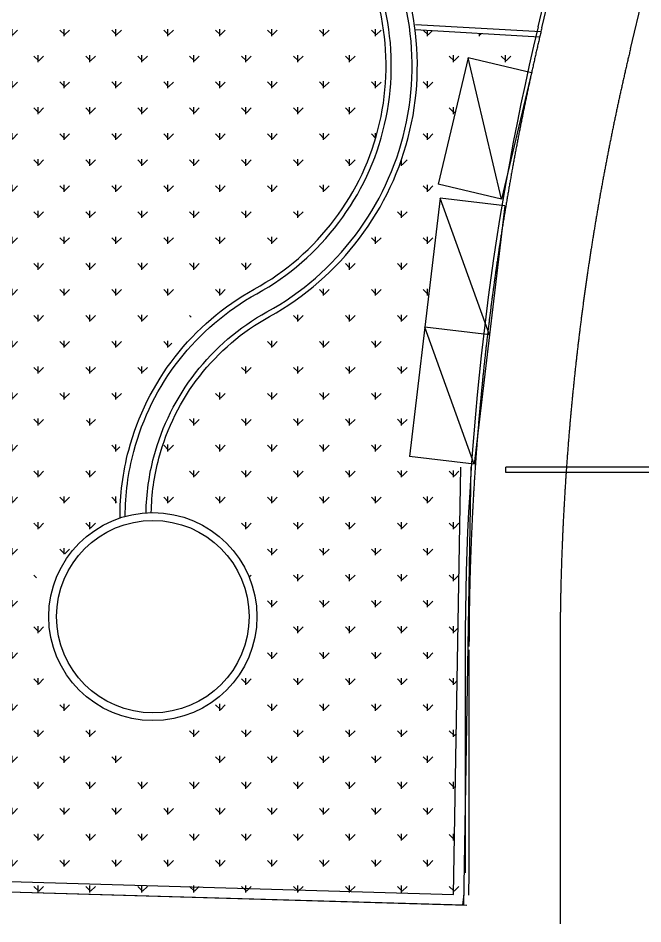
# Model space of a CAD drawing. Header units: millimetres. Extents: x 36720183 to 38160956, y 58934012 to 60388477.
# Drawn here: x 37210021 to 37234032, y 59258859 to 59293687 of the extents above; entities that cross this region are included whole.
import ezdxf

# ---------------------------------------------------------------- set-up
doc = ezdxf.new("R2010")
doc.units = ezdxf.units.MM
doc.header["$LTSCALE"] = 1000
doc.header["$MEASUREMENT"] = 0
doc.linetypes.add('ACAD_ISO04W100', pattern=[30, 24, -3, 0, -3])
for name, color, linetype in [('@ 绿化', 8, 'Continuous'), ('@YL', 2, 'Continuous'), ('@围墙', 5, 'Continuous'), ('@铺装', 2, 'Continuous'), ('DL_道路中线_支路网_', 4, 'ACAD_ISO04W100'), ('DL_道路红线_干道网_', 6, 'Continuous'), ('DL_道路红线_支路网_', 1, 'Continuous'), ('WALL', 4, 'Continuous'), ('车位', 40, 'Continuous')]:
    doc.layers.add(name, color=color, linetype=linetype)
pattern_1 = [(90, (0, 0), (-997.7954749999999, 997.7954750000001), [264.58066, -1731.01015]), (45, (0, 0), (-997.7961550815103, 997.7961550815104), [264.58066, -1146.51615]), (135, (0, 0), (-997.7961550815104, -997.7961550815103), [264.58066, -1146.51615])]

# ---------------------------------------------------------------- blocks, each defined once
blk = doc.blocks.new('车位')
at = {"layer": '车位'}
for p, q in [((2126015.363578103, 462726.0883824006), (2126015.363578103, 465226.0883824006)), ((2131015.363578103, 465226.0883824006), (2126015.363578103, 465226.0883824006)), ((2131015.363578111, 462726.0891391188), (2131015.363578103, 465226.0883824006)), ((2131015.363578111, 462726.0891391188), (2126015.363578103, 462726.0883824006))]:
    blk.add_line(p, q, dxfattribs=at)
blk.add_lwpolyline([(2126015.363578103, 462726.0883824006), (2131015.363578111, 465226.0883824006)], dxfattribs=at)

msp = doc.modelspace()

# ---------------------------------------------------------------- hatches: boundary and pattern name
at = {"layer": '@ 绿化', "linetype": 'Continuous'}
h = msp.add_hatch(dxfattribs=at)
h.set_pattern_fill('GRASS', color=256, scale=500, style=0)
h.set_pattern_definition(pattern_1)
edge = h.paths.add_edge_path()
edge.add_line((37224374.7475458, 59264512.08407912), (37224345.73458476, 59263174.9168891))
edge.add_line((37224345.73458476, 59263174.9168891), (37225074.75406979, 59262347.66144455))
edge.add_line((37225074.75406979, 59262347.66144455), (37226513.09001379, 59261481.01332437))
edge.add_line((37226513.09001379, 59261481.01332437), (37227348.81749291, 59262111.52351089))
edge.add_line((37227348.81749291, 59262111.52351089), (37227263.37607782, 59259583.69156599))
edge.add_line((37227263.37607782, 59259583.69156599), (37209673.51805282, 59260088.34532332))
edge.add_line((37209673.51805282, 59260088.34532332), (37199554.04541212, 59261853.02287938))
edge.add_line((37199554.04541212, 59261853.02287938), (37217114.27731229, 59335816.29242659))
edge.add_line((37217114.27731229, 59335816.29242659), (37224191.65324856, 59333480.06615457))
edge.add_line((37224191.65324856, 59333480.06615457), (37224790.61437441, 59331205.85481627))
edge.add_line((37224790.61437441, 59331205.85481627), (37226995.41588807, 59330807.27972632))
edge.add_arc((37242622.16484355, 59311669.06552579), 24707.62080215034, 129.2323512425229, 215.0168824408728)
edge.add_arc((37214344.16970094, 59291856.18015543), 9820.562410764309, -61.04531232585259, 35.01688244092492, ccw=False)
edge.add_arc((37220465.51563903, 59273529.95452135), 9828.737528990434, 97.99494465396444, 293.4366520996302)
h = msp.add_hatch(dxfattribs=at)
h.set_pattern_fill('GRASS', color=256, scale=500, style=0)
h.set_pattern_definition(pattern_1)
edge = h.paths.add_edge_path()
edge.add_arc((37223978.70795659, 59274498.81364927), 8842.086201283835, 116.94005938335789, 178.8760710292285, ccw=False)
edge.add_arc((37214344.16970094, 59291856.18015543), 11020.56241075749, 300.7126332604667, 367.1711545586929)
edge.add_line((37225278.52568354, 59293231.91817382), (37229912.47274869, 59292964.35323068))
edge.add_line((37229912.47274869, 59292964.35323068), (37229608.48193356, 59291621.90545325))
edge.add_line((37229608.48193356, 59291621.90545325), (37227322.30592445, 59292165.7690011))
edge.add_line((37227322.30592445, 59292165.7690011), (37226165.1377373, 59287301.51553456))
edge.add_line((37226165.1377373, 59287301.51553456), (37226237.60037582, 59286762.9378258))
edge.add_line((37226237.60037582, 59286762.9378258), (37225061.14831761, 59276832.38091519))
edge.add_line((37225061.14831761, 59276832.38091519), (37227036.46080924, 59276417.7704375))
edge.add_line((37227036.46080924, 59276417.7704375), (37226759.48534775, 59259993.58187602))
edge.add_line((37226759.48534775, 59259993.58187602), (37218142.00328083, 59264109.26219747))
edge.add_line((37218142.00328083, 59264109.26219747), (37215199.7477755, 59266672.72285189))
edge.add_arc((37215199.7477755, 59270672.72285189), 4000, 270, 450)
h = msp.add_hatch(dxfattribs=at)
h.set_pattern_fill('GRASS', color=256, scale=500, style=0)
h.set_pattern_definition(pattern_1)
h.paths.add_polyline_path([(37213782.31769144, 59274413.16292718), (37211047.35299424, 59272571.80239234), (37210369.0296224, 59273579.31311073), (37213363.96397454, 59279684.10098802), (37216275.89368261, 59283168.12395664), (37217238.94769347, 59282938.92957131), (37214005.93777502, 59278629.77857213)])

# ---------------------------------------------------------------- linework, layer by layer
at = {"layer": '@YL'}
for points in [[(37213936.87663624, 59274468.13540992, -0.06592421404468589), (37214271.29359303, 59277073.77651812, -0.2043081241530366), (37219098.47853769, 59283263.16010725, 0.4455538949266716), (37222387.0433858, 59297491.39345691, -0.3928248369807633), (37226995.41588807, 59330807.27972632)], [(37215138.32290798, 59274672.25119729, -0.06024301143882283), (37215431.17613611, 59276766.08757411, -0.2043081241531403), (37219679.4198693, 59282213.15669334, 0.4455538949267935), (37223369.82298824, 59298179.97479053, -0.3983849891520083), (37228107.27326306, 59330160.31097288, 0.0109652750000487), (37228630.37729773, 59330589.794434)]]:
    msp.add_lwpolyline(points, format="xyb", dxfattribs=at)
msp.add_lwpolyline([(37230064.46024062, 59292955.57744536), (37225278.52568354, 59293231.91817382)], dxfattribs=at)
msp.add_circle((37215199.7477755, 59270672.72285189), 4000, dxfattribs=at)
at = {"layer": '@YL', "color": 8}
msp.add_circle((37215199.7477755, 59270672.72285189), 3700, dxfattribs=at)
at = {"layer": '@围墙'}
for points in [[(37199554.03640519, 59261851.7023732), (37209665.62801071, 59260088.39914797), (37227152.68342045, 59259586.86625762), (37227436.51768325, 59276417.7704375)], [(37226759.48534775, 59259993.58187602), (37227036.57454918, 59276424.51502848)], [(37199622.75313154, 59262245.75568371), (37209705.92855106, 59260487.40779631), (37226759.46235558, 59259992.21847864)]]:
    msp.add_lwpolyline(points, dxfattribs=at)
at = {"layer": '@铺装', "color": 8}
for points in [[(37214136.8178008, 59274528.91007102, -0.06438868115357224), (37214464.6073502, 59277022.49502745, -0.2043081241529068), (37219195.30209295, 59283088.15953826, 0.4455538949266666), (37222550.83998621, 59297606.15701251, -0.3928248369807202), (37227121.90924071, 59330652.36222655)], [(37214938.14526986, 59274664.15920101, -0.06057228895280043), (37215237.86237894, 59276817.36906477, -0.2043081241531515), (37219582.59631403, 59282388.15726233, 0.4455538949270919), (37223206.02638783, 59298065.21123493, -0.3983849891519451), (37227983.7823177, 59330317.63225693, 0.01096527500004097), (37228500.10731345, 59330741.54993208)]]:
    msp.add_lwpolyline(points, format="xyb", dxfattribs=at)
msp.add_lwpolyline([(37230110.85673214, 59293153.23161897), (37225290.05451761, 59293431.58561229)], dxfattribs=at)
at = {"layer": 'DL_道路中线_支路网_', "color": 8}
msp.add_line((37233553.37509179, 59292501.87916245), (37253868.0428572, 59378066.76538743), dxfattribs=at)
msp.add_lwpolyline([(37230848.81749291, 59269402.16297431), (37230848.8174929, 59258858.62910893)], dxfattribs=at)
at = {"layer": 'DL_道路中线_支路网_'}
msp.add_arc((37330848.81749291, 59269402.16297434), 103500, 166.6442141430104, 180, dxfattribs=at)
at = {"layer": 'DL_道路中线_支路网_', "color": 8}
msp.add_arc((37330848.81749291, 59269402.16297431), 100000, 166.6442141430104, 180, dxfattribs=at)
at = {"layer": 'DL_道路红线_干道网_', "color": 8}
msp.add_line((37209665.62801071, 59260088.39914797), (37227263.37607782, 59259583.69156599), dxfattribs=at)
at = {"layer": 'DL_道路红线_支路网_', "color": 8}
msp.add_line((37230002.09144416, 59293345.01880332), (37250079.37668317, 59377910.05560443), dxfattribs=at)
at = {"layer": 'DL_道路红线_支路网_', "color": 4}
msp.add_line((37230148.03460777, 59293310.36922904), (37250225.31984677, 59377875.40603015), dxfattribs=at)
at = {"layer": 'DL_道路红线_支路网_', "color": 8}
msp.add_lwpolyline([(37227198.81749291, 59269402.16297434), (37227198.81749291, 59260820.88404745)], dxfattribs=at)
at = {"layer": 'DL_道路红线_支路网_', "color": 4}
for points in [[(37227348.81749291, 59269402.16297434), (37227348.81749291, 59260820.88404745)], [(37227348.81749291, 59260820.88404745), (37227331.49499506, 59259968.00118672)]]:
    msp.add_lwpolyline(points, dxfattribs=at)
at = {"layer": 'DL_道路红线_支路网_', "color": 8}
msp.add_arc((37330848.81749291, 59269402.16297434), 103650, 166.6442141430104, 180, dxfattribs=at)
at = {"layer": 'WALL', "color": 8}
for points in [[(37234604.17477487, 59276417.7704375), (37228766.10981786, 59276417.7704375)], [(37228766.10981786, 59276217.7704375), (37228766.10981786, 59276417.7704375)], [(37234604.17477487, 59276217.7704375), (37228766.10981786, 59276217.7704375)]]:
    msp.add_lwpolyline(points, dxfattribs=at)
at = {"layer": 'WALL'}
msp.add_lwpolyline([(37227112.52341264, 59259588.01805615), (37227159.42848183, 59259986.83728503)], dxfattribs=at)

# ---------------------------------------------------------------- block references
at = {"layer": '车位'}
for p, rotation in [((37186729.19154283, 57111337.02923671), 76.61850932683629), ((37437529.27401988, 57115814.38436669), 83.24377988112981), ((37436941.04799078, 57110849.10591138), 83.24377988112981)]:
    msp.add_blockref('车位', p, dxfattribs=dict(at, rotation=rotation))

doc.saveas('drawing.dxf')
